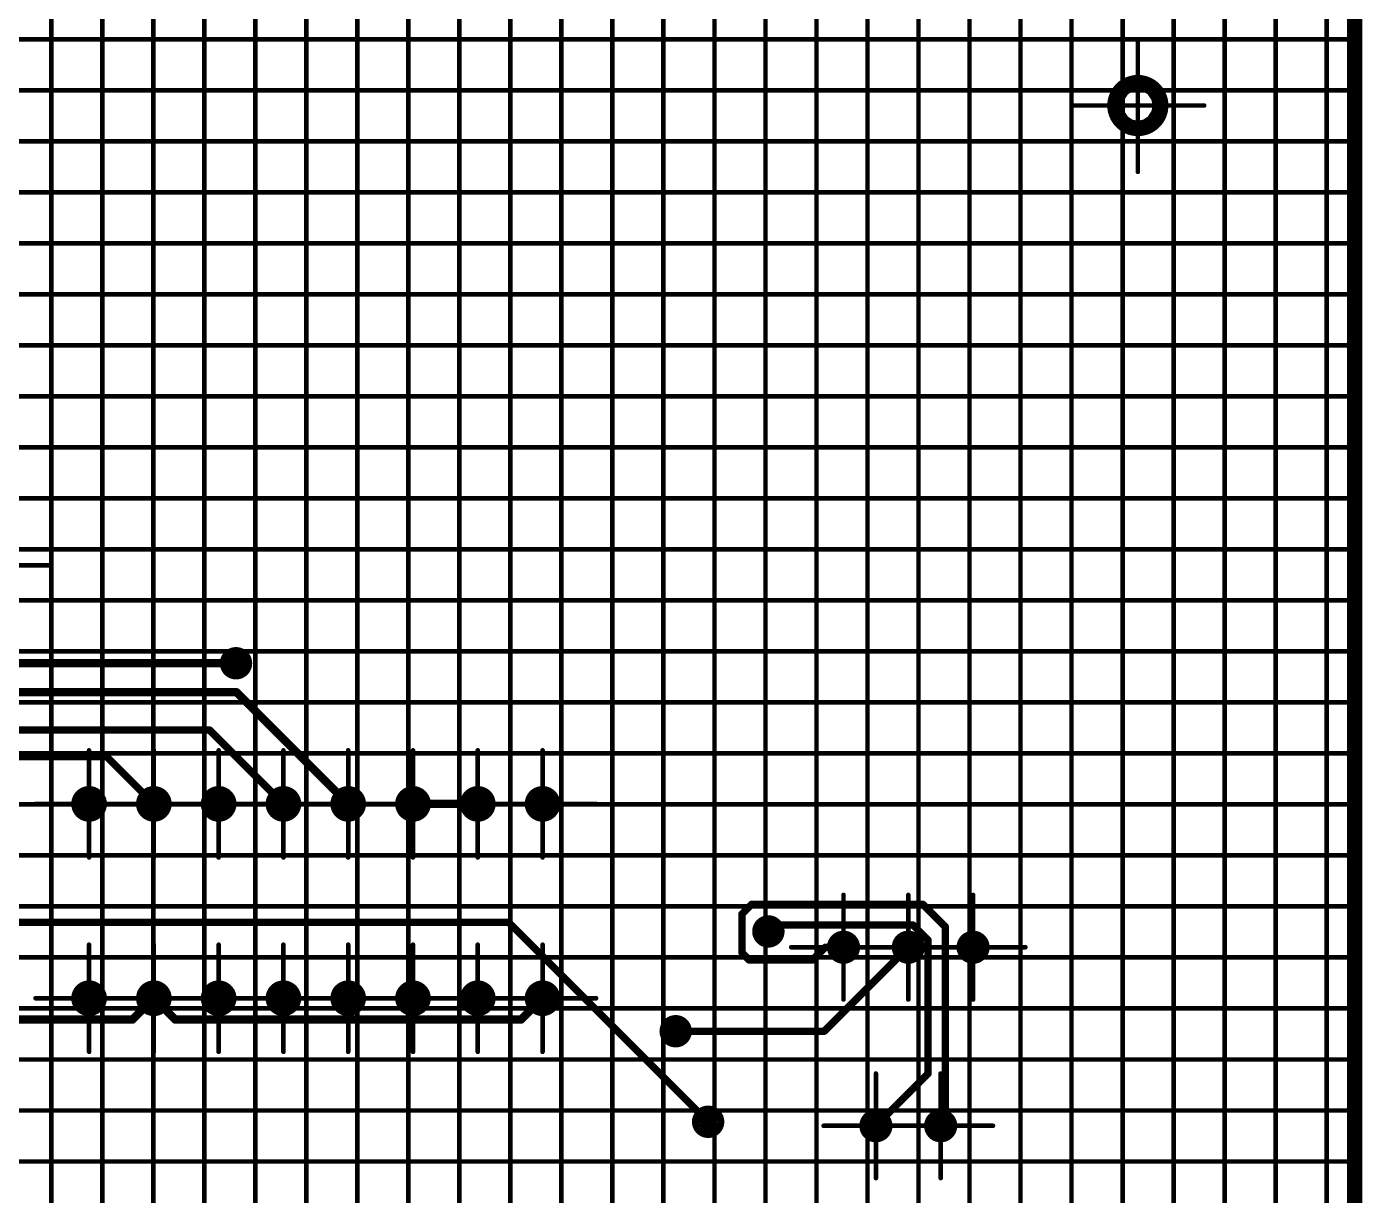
# Model space of a CAD drawing. Header units: millimetres. Extents: x 57 to 898, y 51 to 645.
# Drawn here: x 688.1 to 740.5, y 424.1 to 469.9 of the extents above; entities that cross this region are included whole.
import ezdxf

# ---------------------------------------------------------------- set-up
doc = ezdxf.new("R2010")
doc.units = ezdxf.units.MM
for name, color, linetype in [('Mechanical11', 56, 'Continuous'), ('Mechanical12', 56, 'Continuous'), ('Mechanical7', 56, 'Continuous'), ('Mechanical9', 56, 'Continuous')]:
    doc.layers.add(name, color=color, linetype=linetype)

msp = doc.modelspace()

# ---------------------------------------------------------------- linework, layer by layer
at = {"layer": 'Mechanical11', "color": 7}
for p, q in [((731.232, 467.256), (731.1, 467.057)), ((731.431, 467.388), (731.232, 467.256)), ((731.665, 467.435), (731.431, 467.388)), ((731.665, 466.823), (731.665, 467.435)), ((731.1, 467.057), (731.053, 466.823)), ((731.053, 466.823), (731.665, 466.823)), ((731.665, 466.823), (731.665, 466.212)), ((732.276, 466.823), (731.665, 466.823)), ((732.097, 466.391), (732.23, 466.589)), ((732.23, 466.589), (732.276, 466.823)), ((731.665, 466.212), (731.899, 466.258)), ((731.899, 466.258), (732.097, 466.391)), ((690.468, 439.52), (690.437, 439.443)), ((690.437, 439.443), (690.545, 439.443)), ((690.545, 439.552), (690.468, 439.52)), ((690.621, 439.52), (690.545, 439.552)), ((690.545, 439.552), (690.545, 439.443)), ((690.545, 439.443), (690.545, 439.552)), ((690.545, 439.443), (690.653, 439.443)), ((690.653, 439.443), (690.621, 439.52)), ((693.008, 439.52), (692.977, 439.443)), ((692.977, 439.443), (693.085, 439.443)), ((693.085, 439.552), (693.008, 439.52)), ((693.161, 439.52), (693.085, 439.552)), ((693.085, 439.552), (693.085, 439.443)), ((693.085, 439.443), (693.085, 439.552)), ((693.085, 439.443), (693.193, 439.443)), ((693.193, 439.443), (693.161, 439.52)), ((695.548, 439.52), (695.517, 439.443)), ((695.517, 439.443), (695.625, 439.443)), ((695.625, 439.552), (695.548, 439.52)), ((695.701, 439.52), (695.625, 439.552)), ((695.625, 439.552), (695.625, 439.443)), ((695.625, 439.443), (695.625, 439.552)), ((695.625, 439.443), (695.733, 439.443)), ((695.733, 439.443), (695.701, 439.52)), ((698.088, 439.52), (698.057, 439.443)), ((698.057, 439.443), (698.165, 439.443)), ((698.165, 439.552), (698.088, 439.52)), ((698.241, 439.52), (698.165, 439.552)), ((698.165, 439.552), (698.165, 439.443)), ((698.165, 439.443), (698.165, 439.552)), ((698.165, 439.443), (698.273, 439.443)), ((698.273, 439.443), (698.241, 439.52)), ((700.628, 439.52), (700.597, 439.443)), ((700.597, 439.443), (700.705, 439.443)), ((700.705, 439.552), (700.628, 439.52)), ((700.781, 439.52), (700.705, 439.552)), ((700.705, 439.552), (700.705, 439.443)), ((700.705, 439.443), (700.705, 439.552)), ((700.705, 439.443), (700.813, 439.443)), ((700.813, 439.443), (700.781, 439.52)), ((703.168, 439.52), (703.137, 439.443)), ((703.137, 439.443), (703.245, 439.443)), ((703.245, 439.552), (703.168, 439.52)), ((703.321, 439.52), (703.245, 439.552)), ((703.245, 439.552), (703.245, 439.443)), ((703.245, 439.443), (703.245, 439.552)), ((703.245, 439.443), (703.353, 439.443)), ((703.353, 439.443), (703.321, 439.52)), ((705.708, 439.52), (705.677, 439.443)), ((705.677, 439.443), (705.785, 439.443)), ((705.785, 439.552), (705.708, 439.52)), ((705.861, 439.52), (705.785, 439.552)), ((705.785, 439.552), (705.785, 439.443)), ((705.785, 439.443), (705.785, 439.552)), ((705.785, 439.443), (705.893, 439.443)), ((705.893, 439.443), (705.861, 439.52)), ((708.248, 439.52), (708.217, 439.443)), ((708.217, 439.443), (708.325, 439.443)), ((708.325, 439.552), (708.248, 439.52)), ((708.401, 439.52), (708.325, 439.552)), ((708.325, 439.552), (708.325, 439.443)), ((708.325, 439.443), (708.325, 439.552)), ((708.325, 439.443), (708.433, 439.443)), ((708.433, 439.443), (708.401, 439.52)), ((720.086, 433.862), (720.071, 433.823)), ((720.071, 433.823), (720.125, 433.823)), ((720.125, 433.877), (720.086, 433.862)), ((720.163, 433.862), (720.125, 433.877)), ((720.125, 433.877), (720.125, 433.823)), ((720.125, 433.823), (720.125, 433.877)), ((720.125, 433.823), (720.179, 433.823)), ((720.125, 433.823), (720.125, 433.769)), ((720.179, 433.823), (720.125, 433.823)), ((720.125, 433.769), (720.163, 433.785)), ((720.179, 433.823), (720.163, 433.862)), ((720.163, 433.785), (720.179, 433.823)), ((722.626, 433.862), (722.611, 433.823)), ((722.611, 433.823), (722.665, 433.823)), ((722.665, 433.877), (722.626, 433.862)), ((722.703, 433.862), (722.665, 433.877)), ((722.665, 433.877), (722.665, 433.823)), ((722.665, 433.823), (722.665, 433.877)), ((722.665, 433.823), (722.719, 433.823)), ((722.665, 433.823), (722.665, 433.769)), ((722.719, 433.823), (722.665, 433.823)), ((722.665, 433.769), (722.703, 433.785)), ((722.719, 433.823), (722.703, 433.862)), ((722.703, 433.785), (722.719, 433.823)), ((725.166, 433.862), (725.151, 433.823)), ((725.151, 433.823), (725.205, 433.823)), ((725.205, 433.877), (725.166, 433.862)), ((725.243, 433.862), (725.205, 433.877)), ((725.205, 433.877), (725.205, 433.823)), ((725.205, 433.823), (725.205, 433.877)), ((725.205, 433.823), (725.259, 433.823)), ((725.205, 433.823), (725.205, 433.769)), ((725.259, 433.823), (725.205, 433.823)), ((725.205, 433.769), (725.243, 433.785)), ((725.259, 433.823), (725.243, 433.862)), ((725.243, 433.785), (725.259, 433.823)), ((690.468, 431.9), (690.437, 431.823)), ((690.437, 431.823), (690.545, 431.823)), ((690.545, 431.932), (690.468, 431.9)), ((690.621, 431.9), (690.545, 431.932)), ((690.545, 431.932), (690.545, 431.823)), ((690.545, 431.823), (690.545, 431.932)), ((690.545, 431.823), (690.653, 431.823)), ((690.653, 431.823), (690.621, 431.9)), ((693.008, 431.9), (692.977, 431.823)), ((692.977, 431.823), (693.085, 431.823)), ((693.085, 431.932), (693.008, 431.9)), ((693.161, 431.9), (693.085, 431.932)), ((693.085, 431.932), (693.085, 431.823)), ((693.085, 431.823), (693.085, 431.932)), ((693.085, 431.823), (693.193, 431.823)), ((693.193, 431.823), (693.161, 431.9)), ((695.548, 431.9), (695.517, 431.823)), ((695.517, 431.823), (695.625, 431.823)), ((695.625, 431.932), (695.548, 431.9)), ((695.701, 431.9), (695.625, 431.932)), ((695.625, 431.932), (695.625, 431.823)), ((695.625, 431.823), (695.625, 431.932)), ((695.625, 431.823), (695.733, 431.823)), ((695.733, 431.823), (695.701, 431.9)), ((698.088, 431.9), (698.057, 431.823)), ((698.057, 431.823), (698.165, 431.823)), ((698.165, 431.932), (698.088, 431.9)), ((698.241, 431.9), (698.165, 431.932)), ((698.165, 431.932), (698.165, 431.823)), ((698.165, 431.823), (698.165, 431.932)), ((698.165, 431.823), (698.273, 431.823)), ((698.273, 431.823), (698.241, 431.9)), ((700.628, 431.9), (700.597, 431.823)), ((700.597, 431.823), (700.705, 431.823)), ((700.705, 431.932), (700.628, 431.9)), ((700.781, 431.9), (700.705, 431.932)), ((700.705, 431.932), (700.705, 431.823)), ((700.705, 431.823), (700.705, 431.932)), ((700.705, 431.823), (700.813, 431.823)), ((700.813, 431.823), (700.781, 431.9)), ((703.168, 431.9), (703.137, 431.823)), ((703.137, 431.823), (703.245, 431.823)), ((703.245, 431.932), (703.168, 431.9)), ((703.321, 431.9), (703.245, 431.932)), ((703.245, 431.932), (703.245, 431.823)), ((703.245, 431.823), (703.245, 431.932)), ((703.245, 431.823), (703.353, 431.823)), ((703.353, 431.823), (703.321, 431.9)), ((705.708, 431.9), (705.677, 431.823)), ((705.677, 431.823), (705.785, 431.823)), ((705.785, 431.932), (705.708, 431.9)), ((705.861, 431.9), (705.785, 431.932)), ((705.785, 431.932), (705.785, 431.823)), ((705.785, 431.823), (705.785, 431.932)), ((705.785, 431.823), (705.893, 431.823)), ((705.893, 431.823), (705.861, 431.9)), ((708.248, 431.9), (708.217, 431.823)), ((708.217, 431.823), (708.325, 431.823)), ((708.325, 431.932), (708.248, 431.9)), ((708.401, 431.9), (708.325, 431.932)), ((708.325, 431.932), (708.325, 431.823)), ((708.325, 431.823), (708.325, 431.932)), ((708.325, 431.823), (708.433, 431.823)), ((708.433, 431.823), (708.401, 431.9)), ((721.356, 426.862), (721.341, 426.823)), ((721.341, 426.823), (721.395, 426.823)), ((721.395, 426.877), (721.356, 426.862)), ((721.433, 426.862), (721.395, 426.877)), ((721.395, 426.877), (721.395, 426.823)), ((721.395, 426.823), (721.395, 426.877)), ((721.395, 426.823), (721.449, 426.823)), ((721.395, 426.823), (721.395, 426.769)), ((721.449, 426.823), (721.395, 426.823)), ((721.395, 426.769), (721.433, 426.785)), ((721.449, 426.823), (721.433, 426.862)), ((721.433, 426.785), (721.449, 426.823)), ((723.896, 426.862), (723.881, 426.823)), ((723.881, 426.823), (723.935, 426.823)), ((723.935, 426.877), (723.896, 426.862)), ((723.973, 426.862), (723.935, 426.877)), ((723.935, 426.877), (723.935, 426.823)), ((723.935, 426.823), (723.935, 426.877)), ((723.935, 426.823), (723.989, 426.823)), ((723.935, 426.823), (723.935, 426.769)), ((723.989, 426.823), (723.935, 426.823)), ((723.935, 426.769), (723.973, 426.785)), ((723.989, 426.823), (723.973, 426.862)), ((723.973, 426.785), (723.989, 426.823))]:
    msp.add_line(p, q, dxfattribs=at)
for points, const_width in [([(696.484, 444.957, 1), (696.128, 444.957, 1)], 0.356), ([(696.039, 444.957, 1), (696.217, 444.957, 1)], 0.178), ([(696.395, 444.957, 1), (696.573, 444.957, 1)], 0.178), ([(717.357, 434.442, 1), (717.001, 434.442, 1)], 0.356), ([(716.912, 434.442, 1), (717.09, 434.442, 1)], 0.178), ([(717.268, 434.442, 1), (717.446, 434.442, 1)], 0.178), ([(713.722, 430.53, 1), (713.366, 430.53, 1)], 0.356), ([(713.277, 430.53, 1), (713.455, 430.53, 1)], 0.178), ([(713.633, 430.53, 1), (713.811, 430.53, 1)], 0.178), ([(714.994, 426.98, 1), (714.639, 426.98, 1)], 0.356), ([(714.55, 426.98, 1), (714.728, 426.98, 1)], 0.178), ([(714.906, 426.98, 1), (715.083, 426.98, 1)], 0.178)]:
    msp.add_lwpolyline(points, format="xyb", close=True, dxfattribs=dict(at, const_width=const_width))
at = {"layer": 'Mechanical12', "color": 7}
for p, q in [((731.665, 467.435), (731.665, 466.823)), ((731.899, 467.388), (731.665, 467.435)), ((732.097, 467.256), (731.899, 467.388)), ((732.23, 467.057), (732.097, 467.256)), ((731.665, 466.823), (731.053, 466.823)), ((731.053, 466.823), (731.1, 466.589)), ((731.1, 466.589), (731.232, 466.391)), ((731.665, 466.823), (732.276, 466.823)), ((731.665, 466.212), (731.665, 466.823)), ((732.276, 466.823), (732.23, 467.057)), ((731.232, 466.391), (731.431, 466.258)), ((731.431, 466.258), (731.665, 466.212)), ((690.545, 439.443), (690.437, 439.443)), ((690.437, 439.443), (690.468, 439.367)), ((690.468, 439.367), (690.545, 439.335)), ((690.545, 439.335), (690.545, 439.443)), ((690.653, 439.443), (690.545, 439.443)), ((690.545, 439.443), (690.545, 439.335)), ((690.545, 439.335), (690.621, 439.367)), ((690.621, 439.367), (690.653, 439.443)), ((693.085, 439.443), (692.977, 439.443)), ((692.977, 439.443), (693.008, 439.367)), ((693.008, 439.367), (693.085, 439.335)), ((693.085, 439.335), (693.085, 439.443)), ((693.193, 439.443), (693.085, 439.443)), ((693.085, 439.443), (693.085, 439.335)), ((693.085, 439.335), (693.161, 439.367)), ((693.161, 439.367), (693.193, 439.443)), ((695.625, 439.443), (695.517, 439.443)), ((695.517, 439.443), (695.548, 439.367)), ((695.548, 439.367), (695.625, 439.335)), ((695.625, 439.335), (695.625, 439.443)), ((695.733, 439.443), (695.625, 439.443)), ((695.625, 439.443), (695.625, 439.335)), ((695.625, 439.335), (695.701, 439.367)), ((695.701, 439.367), (695.733, 439.443)), ((698.165, 439.443), (698.057, 439.443)), ((698.057, 439.443), (698.088, 439.367)), ((698.088, 439.367), (698.165, 439.335)), ((698.165, 439.335), (698.165, 439.443)), ((698.273, 439.443), (698.165, 439.443)), ((698.165, 439.443), (698.165, 439.335)), ((698.165, 439.335), (698.241, 439.367)), ((698.241, 439.367), (698.273, 439.443)), ((700.705, 439.443), (700.597, 439.443)), ((700.597, 439.443), (700.628, 439.367)), ((700.628, 439.367), (700.705, 439.335)), ((700.705, 439.335), (700.705, 439.443)), ((700.813, 439.443), (700.705, 439.443)), ((700.705, 439.443), (700.705, 439.335)), ((700.705, 439.335), (700.781, 439.367)), ((700.781, 439.367), (700.813, 439.443)), ((703.245, 439.443), (703.137, 439.443)), ((703.137, 439.443), (703.168, 439.367)), ((703.168, 439.367), (703.245, 439.335)), ((703.245, 439.335), (703.245, 439.443)), ((703.353, 439.443), (703.245, 439.443)), ((703.245, 439.443), (703.245, 439.335)), ((703.245, 439.335), (703.321, 439.367)), ((703.321, 439.367), (703.353, 439.443)), ((705.785, 439.443), (705.677, 439.443)), ((705.677, 439.443), (705.708, 439.367)), ((705.708, 439.367), (705.785, 439.335)), ((705.785, 439.335), (705.785, 439.443)), ((705.893, 439.443), (705.785, 439.443)), ((705.785, 439.443), (705.785, 439.335)), ((705.785, 439.335), (705.861, 439.367)), ((705.861, 439.367), (705.893, 439.443)), ((708.325, 439.443), (708.217, 439.443)), ((708.217, 439.443), (708.248, 439.367)), ((708.248, 439.367), (708.325, 439.335)), ((708.325, 439.335), (708.325, 439.443)), ((708.433, 439.443), (708.325, 439.443)), ((708.325, 439.443), (708.325, 439.335)), ((708.325, 439.335), (708.401, 439.367)), ((708.401, 439.367), (708.433, 439.443)), ((720.125, 433.823), (720.071, 433.823)), ((720.071, 433.823), (720.086, 433.785)), ((720.086, 433.785), (720.125, 433.769)), ((720.125, 433.769), (720.125, 433.823)), ((722.665, 433.823), (722.611, 433.823)), ((722.611, 433.823), (722.626, 433.785)), ((722.626, 433.785), (722.665, 433.769)), ((722.665, 433.769), (722.665, 433.823)), ((725.205, 433.823), (725.151, 433.823)), ((725.151, 433.823), (725.166, 433.785)), ((725.166, 433.785), (725.205, 433.769)), ((725.205, 433.769), (725.205, 433.823)), ((690.545, 431.823), (690.437, 431.823)), ((690.437, 431.823), (690.468, 431.747)), ((690.468, 431.747), (690.545, 431.715)), ((690.545, 431.715), (690.545, 431.823)), ((690.653, 431.823), (690.545, 431.823)), ((690.545, 431.823), (690.545, 431.715)), ((690.545, 431.715), (690.621, 431.747)), ((690.621, 431.747), (690.653, 431.823)), ((693.085, 431.823), (692.977, 431.823)), ((692.977, 431.823), (693.008, 431.747)), ((693.008, 431.747), (693.085, 431.715)), ((693.085, 431.715), (693.085, 431.823)), ((693.193, 431.823), (693.085, 431.823)), ((693.085, 431.823), (693.085, 431.715)), ((693.085, 431.715), (693.161, 431.747)), ((693.161, 431.747), (693.193, 431.823)), ((695.625, 431.823), (695.517, 431.823)), ((695.517, 431.823), (695.548, 431.747)), ((695.548, 431.747), (695.625, 431.715)), ((695.625, 431.715), (695.625, 431.823)), ((695.733, 431.823), (695.625, 431.823)), ((695.625, 431.823), (695.625, 431.715)), ((695.625, 431.715), (695.701, 431.747)), ((695.701, 431.747), (695.733, 431.823)), ((698.165, 431.823), (698.057, 431.823)), ((698.057, 431.823), (698.088, 431.747)), ((698.088, 431.747), (698.165, 431.715)), ((698.165, 431.715), (698.165, 431.823)), ((698.273, 431.823), (698.165, 431.823)), ((698.165, 431.823), (698.165, 431.715)), ((698.165, 431.715), (698.241, 431.747)), ((698.241, 431.747), (698.273, 431.823)), ((700.705, 431.823), (700.597, 431.823)), ((700.597, 431.823), (700.628, 431.747)), ((700.628, 431.747), (700.705, 431.715)), ((700.705, 431.715), (700.705, 431.823)), ((700.813, 431.823), (700.705, 431.823)), ((700.705, 431.823), (700.705, 431.715)), ((700.705, 431.715), (700.781, 431.747)), ((700.781, 431.747), (700.813, 431.823)), ((703.245, 431.823), (703.137, 431.823)), ((703.137, 431.823), (703.168, 431.747)), ((703.168, 431.747), (703.245, 431.715)), ((703.245, 431.715), (703.245, 431.823)), ((703.353, 431.823), (703.245, 431.823)), ((703.245, 431.823), (703.245, 431.715)), ((703.245, 431.715), (703.321, 431.747)), ((703.321, 431.747), (703.353, 431.823)), ((705.785, 431.823), (705.677, 431.823)), ((705.677, 431.823), (705.708, 431.747)), ((705.708, 431.747), (705.785, 431.715)), ((705.785, 431.715), (705.785, 431.823)), ((705.893, 431.823), (705.785, 431.823)), ((705.785, 431.823), (705.785, 431.715)), ((705.785, 431.715), (705.861, 431.747)), ((705.861, 431.747), (705.893, 431.823)), ((708.325, 431.823), (708.217, 431.823)), ((708.217, 431.823), (708.248, 431.747)), ((708.248, 431.747), (708.325, 431.715)), ((708.325, 431.715), (708.325, 431.823)), ((708.433, 431.823), (708.325, 431.823)), ((708.325, 431.823), (708.325, 431.715)), ((708.325, 431.715), (708.401, 431.747)), ((708.401, 431.747), (708.433, 431.823)), ((721.395, 426.823), (721.341, 426.823)), ((721.341, 426.823), (721.356, 426.785)), ((721.356, 426.785), (721.395, 426.769)), ((721.395, 426.769), (721.395, 426.823)), ((723.935, 426.823), (723.881, 426.823)), ((723.881, 426.823), (723.896, 426.785)), ((723.896, 426.785), (723.935, 426.769)), ((723.935, 426.769), (723.935, 426.823))]:
    msp.add_line(p, q, dxfattribs=at)
for points, const_width in [([(740.165, 517.423), (740.165, 336.823)], 0.6), ([(740.165, 517.423), (740.165, 336.823)], 0.6), ([(672.513, 444.957), (696.306, 444.957)], 0.323), ([(666.154, 443.823), (696.325, 443.823)], 0.323), ([(696.325, 443.823), (700.705, 439.443)], 0.323), ([(667.172, 442.341), (695.267, 442.341)], 0.29), ([(695.267, 442.341), (698.165, 439.443)], 0.29), ([(664.429, 441.3), (691.228, 441.3)], 0.29), ([(691.228, 441.3), (693.085, 439.443)], 0.29), ([(703.245, 439.443), (705.785, 439.443)], 0.323), ([(716.144, 435.127), (716.525, 435.508)], 0.29), ([(716.144, 433.603), (716.144, 435.127)], 0.29), ([(716.525, 435.508), (723.23, 435.508)], 0.29), ([(723.23, 435.508), (724.119, 434.619)], 0.29), ([(642.509, 434.797), (707, 434.797)], 0.29), ([(707, 434.797), (714.817, 426.98)], 0.29), ([(717.179, 434.507), (717.363, 434.69)], 0.29), ([(717.179, 434.442), (717.179, 434.507)], 0.29), ([(717.363, 434.69), (722.854, 434.69)], 0.29), ([(722.854, 434.69), (723.433, 434.111)], 0.29), ([(724.119, 427.008), (724.119, 434.619)], 0.29), ([(723.433, 428.862), (723.433, 434.111)], 0.29), ([(716.144, 433.603), (716.423, 433.324)], 0.29), ([(718.912, 433.324), (719.412, 433.823)], 0.29), ([(719.371, 430.53), (722.665, 433.823)], 0.29), ([(719.412, 433.823), (720.125, 433.823)], 0.29), ([(716.423, 433.324), (718.912, 433.324)], 0.29), ([(692.249, 430.987), (693.085, 431.823)], 0.323), ([(693.085, 431.823), (693.921, 430.987)], 0.323), ([(707.489, 430.987), (708.325, 431.823)], 0.323), ([(684.041, 430.987), (692.249, 430.987)], 0.323), ([(693.921, 430.987), (707.489, 430.987)], 0.323), ([(713.544, 430.53), (719.371, 430.53)], 0.29), ([(721.395, 426.823), (723.433, 428.862)], 0.29), ([(723.935, 426.823), (724.119, 427.008)], 0.29)]:
    msp.add_lwpolyline(points, dxfattribs=dict(at, const_width=const_width))
for points, const_width in [([(732.565, 466.823, 1), (730.765, 466.823, 1)], 0.6), ([(730.615, 466.823, 1), (730.915, 466.823, 1)], 0.3), ([(732.415, 466.823, 1), (732.715, 466.823, 1)], 0.3), ([(696.801, 444.957, 1), (695.811, 444.957, 1)], 0.279), ([(696.225, 444.957, 1), (696.387, 444.957, 1)], 0.161), ([(695.741, 444.957, 1), (695.881, 444.957, 1)], 0.14), ([(696.732, 444.957, 1), (696.871, 444.957, 1)], 0.14), ([(696.244, 443.823, 1), (696.406, 443.823, 1)], 0.161), ([(696.244, 443.823, 1), (696.406, 443.823, 1)], 0.161), ([(695.195, 442.341, 1), (695.34, 442.341, 1)], 0.145), ([(695.195, 442.341, 1), (695.34, 442.341, 1)], 0.145), ([(691.155, 441.3, 1), (691.3, 441.3, 1)], 0.145), ([(691.155, 441.3, 1), (691.3, 441.3, 1)], 0.145), ([(690.945, 439.443, 1), (690.145, 439.443, 1)], 0.6), ([(693.485, 439.443, 1), (692.685, 439.443, 1)], 0.6), ([(696.025, 439.443, 1), (695.225, 439.443, 1)], 0.6), ([(698.565, 439.443, 1), (697.765, 439.443, 1)], 0.6), ([(701.105, 439.443, 1), (700.305, 439.443, 1)], 0.6), ([(703.645, 439.443, 1), (702.845, 439.443, 1)], 0.6), ([(706.185, 439.443, 1), (705.385, 439.443, 1)], 0.6), ([(708.725, 439.443, 1), (707.925, 439.443, 1)], 0.6), ([(689.995, 439.443, 1), (690.295, 439.443, 1)], 0.3), ([(690.795, 439.443, 1), (691.095, 439.443, 1)], 0.3), ([(692.535, 439.443, 1), (692.835, 439.443, 1)], 0.3), ([(693.012, 439.443, 1), (693.157, 439.443, 1)], 0.145), ([(693.335, 439.443, 1), (693.635, 439.443, 1)], 0.3), ([(695.075, 439.443, 1), (695.375, 439.443, 1)], 0.3), ([(695.875, 439.443, 1), (696.175, 439.443, 1)], 0.3), ([(697.615, 439.443, 1), (697.915, 439.443, 1)], 0.3), ([(698.092, 439.443, 1), (698.237, 439.443, 1)], 0.145), ([(698.415, 439.443, 1), (698.715, 439.443, 1)], 0.3), ([(700.155, 439.443, 1), (700.455, 439.443, 1)], 0.3), ([(700.624, 439.443, 1), (700.785, 439.443, 1)], 0.161), ([(700.955, 439.443, 1), (701.255, 439.443, 1)], 0.3), ([(702.695, 439.443, 1), (702.995, 439.443, 1)], 0.3), ([(703.164, 439.443, 1), (703.325, 439.443, 1)], 0.161), ([(703.495, 439.443, 1), (703.795, 439.443, 1)], 0.3), ([(705.235, 439.443, 1), (705.535, 439.443, 1)], 0.3), ([(705.704, 439.443, 1), (705.865, 439.443, 1)], 0.161), ([(706.035, 439.443, 1), (706.335, 439.443, 1)], 0.3), ([(707.775, 439.443, 1), (708.075, 439.443, 1)], 0.3), ([(708.575, 439.443, 1), (708.875, 439.443, 1)], 0.3), ([(716.071, 435.127, 1), (716.216, 435.127, 1)], 0.145), ([(716.071, 435.127, 1), (716.216, 435.127, 1)], 0.145), ([(716.452, 435.508, 1), (716.597, 435.508, 1)], 0.145), ([(716.452, 435.508, 1), (716.597, 435.508, 1)], 0.145), ([(723.158, 435.508, 1), (723.303, 435.508, 1)], 0.145), ([(723.158, 435.508, 1), (723.303, 435.508, 1)], 0.145), ([(706.927, 434.797, 1), (707.072, 434.797, 1)], 0.145), ([(706.927, 434.797, 1), (707.072, 434.797, 1)], 0.145), ([(717.674, 434.442, 1), (716.684, 434.442, 1)], 0.279), ([(717.107, 434.507, 1), (717.252, 434.507, 1)], 0.145), ([(717.107, 434.507, 1), (717.252, 434.507, 1)], 0.145), ([(717.29, 434.69, 1), (717.435, 434.69, 1)], 0.145), ([(717.29, 434.69, 1), (717.435, 434.69, 1)], 0.145), ([(722.782, 434.69, 1), (722.927, 434.69, 1)], 0.145), ([(722.782, 434.69, 1), (722.927, 434.69, 1)], 0.145), ([(724.047, 434.619, 1), (724.192, 434.619, 1)], 0.145), ([(724.047, 434.619, 1), (724.192, 434.619, 1)], 0.145), ([(716.614, 434.442, 1), (716.754, 434.442, 1)], 0.14), ([(717.107, 434.442, 1), (717.252, 434.442, 1)], 0.145), ([(717.605, 434.442, 1), (717.744, 434.442, 1)], 0.14), ([(720.475, 433.823, 1), (719.775, 433.823, 1)], 0.6), ([(719.625, 433.823, 1), (719.925, 433.823, 1)], 0.3), ([(720.325, 433.823, 1), (720.625, 433.823, 1)], 0.3), ([(723.015, 433.823, 1), (722.315, 433.823, 1)], 0.6), ([(722.165, 433.823, 1), (722.465, 433.823, 1)], 0.3), ([(722.865, 433.823, 1), (723.165, 433.823, 1)], 0.3), ([(723.361, 434.111, 1), (723.506, 434.111, 1)], 0.145), ([(723.361, 434.111, 1), (723.506, 434.111, 1)], 0.145), ([(725.555, 433.823, 1), (724.855, 433.823, 1)], 0.6), ([(724.705, 433.823, 1), (725.005, 433.823, 1)], 0.3), ([(725.405, 433.823, 1), (725.705, 433.823, 1)], 0.3), ([(716.071, 433.603, 1), (716.216, 433.603, 1)], 0.145), ([(716.071, 433.603, 1), (716.216, 433.603, 1)], 0.145), ([(719.339, 433.823, 1), (719.484, 433.823, 1)], 0.145), ([(719.339, 433.823, 1), (719.484, 433.823, 1)], 0.145), ([(720.052, 433.823, 1), (720.197, 433.823, 1)], 0.145), ([(722.592, 433.823, 1), (722.737, 433.823, 1)], 0.145), ([(716.35, 433.324, 1), (716.495, 433.324, 1)], 0.145), ([(716.35, 433.324, 1), (716.495, 433.324, 1)], 0.145), ([(718.84, 433.324, 1), (718.985, 433.324, 1)], 0.145), ([(718.84, 433.324, 1), (718.985, 433.324, 1)], 0.145), ([(690.945, 431.823, 1), (690.145, 431.823, 1)], 0.6), ([(689.995, 431.823, 1), (690.295, 431.823, 1)], 0.3), ([(690.795, 431.823, 1), (691.095, 431.823, 1)], 0.3), ([(693.485, 431.823, 1), (692.685, 431.823, 1)], 0.6), ([(692.535, 431.823, 1), (692.835, 431.823, 1)], 0.3), ([(693.335, 431.823, 1), (693.635, 431.823, 1)], 0.3), ([(696.025, 431.823, 1), (695.225, 431.823, 1)], 0.6), ([(695.075, 431.823, 1), (695.375, 431.823, 1)], 0.3), ([(695.875, 431.823, 1), (696.175, 431.823, 1)], 0.3), ([(698.565, 431.823, 1), (697.765, 431.823, 1)], 0.6), ([(697.615, 431.823, 1), (697.915, 431.823, 1)], 0.3), ([(698.415, 431.823, 1), (698.715, 431.823, 1)], 0.3), ([(701.105, 431.823, 1), (700.305, 431.823, 1)], 0.6), ([(700.155, 431.823, 1), (700.455, 431.823, 1)], 0.3), ([(700.955, 431.823, 1), (701.255, 431.823, 1)], 0.3), ([(703.645, 431.823, 1), (702.845, 431.823, 1)], 0.6), ([(702.695, 431.823, 1), (702.995, 431.823, 1)], 0.3), ([(703.495, 431.823, 1), (703.795, 431.823, 1)], 0.3), ([(706.185, 431.823, 1), (705.385, 431.823, 1)], 0.6), ([(705.235, 431.823, 1), (705.535, 431.823, 1)], 0.3), ([(706.035, 431.823, 1), (706.335, 431.823, 1)], 0.3), ([(708.725, 431.823, 1), (707.925, 431.823, 1)], 0.6), ([(707.775, 431.823, 1), (708.075, 431.823, 1)], 0.3), ([(708.575, 431.823, 1), (708.875, 431.823, 1)], 0.3), ([(693.004, 431.823, 1), (693.165, 431.823, 1)], 0.161), ([(693.004, 431.823, 1), (693.165, 431.823, 1)], 0.161), ([(708.244, 431.823, 1), (708.405, 431.823, 1)], 0.161), ([(692.168, 430.987, 1), (692.329, 430.987, 1)], 0.161), ([(692.168, 430.987, 1), (692.329, 430.987, 1)], 0.161), ([(693.84, 430.987, 1), (694.002, 430.987, 1)], 0.161), ([(693.84, 430.987, 1), (694.002, 430.987, 1)], 0.161), ([(707.408, 430.987, 1), (707.569, 430.987, 1)], 0.161), ([(707.408, 430.987, 1), (707.569, 430.987, 1)], 0.161), ([(714.039, 430.53, 1), (713.049, 430.53, 1)], 0.279), ([(712.979, 430.53, 1), (713.119, 430.53, 1)], 0.14), ([(713.471, 430.53, 1), (713.616, 430.53, 1)], 0.145), ([(713.969, 430.53, 1), (714.109, 430.53, 1)], 0.14), ([(719.299, 430.53, 1), (719.444, 430.53, 1)], 0.145), ([(719.299, 430.53, 1), (719.444, 430.53, 1)], 0.145), ([(723.361, 428.862, 1), (723.506, 428.862, 1)], 0.145), ([(723.361, 428.862, 1), (723.506, 428.862, 1)], 0.145), ([(715.312, 426.98, 1), (714.321, 426.98, 1)], 0.279), ([(721.745, 426.823, 1), (721.045, 426.823, 1)], 0.6), ([(724.285, 426.823, 1), (723.585, 426.823, 1)], 0.6), ([(714.251, 426.98, 1), (714.391, 426.98, 1)], 0.14), ([(714.744, 426.98, 1), (714.889, 426.98, 1)], 0.145), ([(715.242, 426.98, 1), (715.382, 426.98, 1)], 0.14), ([(720.895, 426.823, 1), (721.195, 426.823, 1)], 0.3), ([(721.322, 426.823, 1), (721.467, 426.823, 1)], 0.145), ([(721.595, 426.823, 1), (721.895, 426.823, 1)], 0.3), ([(723.435, 426.823, 1), (723.735, 426.823, 1)], 0.3), ([(723.862, 426.823, 1), (724.007, 426.823, 1)], 0.145), ([(724.047, 427.008, 1), (724.192, 427.008, 1)], 0.145), ([(724.047, 427.008, 1), (724.192, 427.008, 1)], 0.145), ([(724.135, 426.823, 1), (724.435, 426.823, 1)], 0.3)]:
    msp.add_lwpolyline(points, format="xyb", close=True, dxfattribs=dict(at, const_width=const_width))
at = {"layer": 'Mechanical7', "color": 7, "const_width": 0.18}
for points in [[(731.665, 464.223), (731.665, 469.423)], [(729.065, 466.823), (734.265, 466.823)], [(684.495, 448.798), (688.995, 448.798)], [(690.545, 437.343), (690.545, 441.543)], [(693.085, 437.343), (693.085, 441.543)], [(695.625, 437.343), (695.625, 441.543)], [(698.165, 437.343), (698.165, 441.543)], [(700.705, 437.343), (700.705, 441.543)], [(703.245, 437.343), (703.245, 441.543)], [(705.785, 437.343), (705.785, 441.543)], [(708.325, 437.343), (708.325, 441.543)], [(688.445, 439.443), (692.645, 439.443)], [(690.985, 439.443), (695.185, 439.443)], [(693.525, 439.443), (697.725, 439.443)], [(696.065, 439.443), (700.265, 439.443)], [(698.605, 439.443), (702.805, 439.443)], [(701.145, 439.443), (705.345, 439.443)], [(703.685, 439.443), (707.885, 439.443)], [(706.225, 439.443), (710.425, 439.443)], [(720.125, 431.773), (720.125, 435.873)], [(722.665, 431.773), (722.665, 435.873)], [(725.205, 431.773), (725.205, 435.873)], [(690.545, 429.723), (690.545, 433.923)], [(693.085, 429.723), (693.085, 433.923)], [(695.625, 429.723), (695.625, 433.923)], [(698.165, 429.723), (698.165, 433.923)], [(700.705, 429.723), (700.705, 433.923)], [(703.245, 429.723), (703.245, 433.923)], [(705.785, 429.723), (705.785, 433.923)], [(708.325, 429.723), (708.325, 433.923)], [(718.075, 433.823), (722.175, 433.823)], [(720.615, 433.823), (724.715, 433.823)], [(723.155, 433.823), (727.255, 433.823)], [(688.445, 431.823), (692.645, 431.823)], [(690.985, 431.823), (695.185, 431.823)], [(693.525, 431.823), (697.725, 431.823)], [(696.065, 431.823), (700.265, 431.823)], [(698.605, 431.823), (702.805, 431.823)], [(701.145, 431.823), (705.345, 431.823)], [(703.685, 431.823), (707.885, 431.823)], [(706.225, 431.823), (710.425, 431.823)], [(721.395, 424.773), (721.395, 428.873)], [(723.935, 424.773), (723.935, 428.873)], [(719.345, 426.823), (723.445, 426.823)], [(721.885, 426.823), (725.985, 426.823)]]:
    msp.add_lwpolyline(points, dxfattribs=at)
at = {"layer": 'Mechanical7', "color": 7, "const_width": 0.09}
for points in [[(731.62, 469.423, 1), (731.71, 469.423, 1)], [(729.02, 466.823, 1), (729.11, 466.823, 1)], [(734.22, 466.823, 1), (734.31, 466.823, 1)], [(731.62, 464.223, 1), (731.71, 464.223, 1)], [(688.95, 448.798, 1), (689.04, 448.798, 1)], [(690.5, 441.543, 1), (690.59, 441.543, 1)], [(693.04, 441.543, 1), (693.13, 441.543, 1)], [(695.58, 441.543, 1), (695.67, 441.543, 1)], [(698.12, 441.543, 1), (698.21, 441.543, 1)], [(700.66, 441.543, 1), (700.75, 441.543, 1)], [(703.2, 441.543, 1), (703.29, 441.543, 1)], [(705.74, 441.543, 1), (705.83, 441.543, 1)], [(708.28, 441.543, 1), (708.37, 441.543, 1)], [(688.4, 439.443, 1), (688.49, 439.443, 1)], [(690.94, 439.443, 1), (691.03, 439.443, 1)], [(692.6, 439.443, 1), (692.69, 439.443, 1)], [(693.48, 439.443, 1), (693.57, 439.443, 1)], [(695.14, 439.443, 1), (695.23, 439.443, 1)], [(696.02, 439.443, 1), (696.11, 439.443, 1)], [(697.68, 439.443, 1), (697.77, 439.443, 1)], [(698.56, 439.443, 1), (698.65, 439.443, 1)], [(700.22, 439.443, 1), (700.31, 439.443, 1)], [(701.1, 439.443, 1), (701.19, 439.443, 1)], [(702.76, 439.443, 1), (702.85, 439.443, 1)], [(703.64, 439.443, 1), (703.73, 439.443, 1)], [(705.3, 439.443, 1), (705.39, 439.443, 1)], [(706.18, 439.443, 1), (706.27, 439.443, 1)], [(707.84, 439.443, 1), (707.93, 439.443, 1)], [(710.38, 439.443, 1), (710.47, 439.443, 1)], [(690.5, 437.343, 1), (690.59, 437.343, 1)], [(693.04, 437.343, 1), (693.13, 437.343, 1)], [(695.58, 437.343, 1), (695.67, 437.343, 1)], [(698.12, 437.343, 1), (698.21, 437.343, 1)], [(700.66, 437.343, 1), (700.75, 437.343, 1)], [(703.2, 437.343, 1), (703.29, 437.343, 1)], [(705.74, 437.343, 1), (705.83, 437.343, 1)], [(708.28, 437.343, 1), (708.37, 437.343, 1)], [(720.08, 435.873, 1), (720.17, 435.873, 1)], [(722.62, 435.873, 1), (722.71, 435.873, 1)], [(725.16, 435.873, 1), (725.25, 435.873, 1)], [(690.5, 433.923, 1), (690.59, 433.923, 1)], [(693.04, 433.923, 1), (693.13, 433.923, 1)], [(695.58, 433.923, 1), (695.67, 433.923, 1)], [(698.12, 433.923, 1), (698.21, 433.923, 1)], [(700.66, 433.923, 1), (700.75, 433.923, 1)], [(703.2, 433.923, 1), (703.29, 433.923, 1)], [(705.74, 433.923, 1), (705.83, 433.923, 1)], [(708.28, 433.923, 1), (708.37, 433.923, 1)], [(718.03, 433.823, 1), (718.12, 433.823, 1)], [(720.57, 433.823, 1), (720.66, 433.823, 1)], [(722.13, 433.823, 1), (722.22, 433.823, 1)], [(723.11, 433.823, 1), (723.2, 433.823, 1)], [(724.67, 433.823, 1), (724.76, 433.823, 1)], [(727.21, 433.823, 1), (727.3, 433.823, 1)], [(688.4, 431.823, 1), (688.49, 431.823, 1)], [(690.94, 431.823, 1), (691.03, 431.823, 1)], [(692.6, 431.823, 1), (692.69, 431.823, 1)], [(693.48, 431.823, 1), (693.57, 431.823, 1)], [(695.14, 431.823, 1), (695.23, 431.823, 1)], [(696.02, 431.823, 1), (696.11, 431.823, 1)], [(697.68, 431.823, 1), (697.77, 431.823, 1)], [(698.56, 431.823, 1), (698.65, 431.823, 1)], [(700.22, 431.823, 1), (700.31, 431.823, 1)], [(701.1, 431.823, 1), (701.19, 431.823, 1)], [(702.76, 431.823, 1), (702.85, 431.823, 1)], [(703.64, 431.823, 1), (703.73, 431.823, 1)], [(705.3, 431.823, 1), (705.39, 431.823, 1)], [(706.18, 431.823, 1), (706.27, 431.823, 1)], [(707.84, 431.823, 1), (707.93, 431.823, 1)], [(710.38, 431.823, 1), (710.47, 431.823, 1)], [(720.08, 431.773, 1), (720.17, 431.773, 1)], [(722.62, 431.773, 1), (722.71, 431.773, 1)], [(725.16, 431.773, 1), (725.25, 431.773, 1)], [(690.5, 429.723, 1), (690.59, 429.723, 1)], [(693.04, 429.723, 1), (693.13, 429.723, 1)], [(695.58, 429.723, 1), (695.67, 429.723, 1)], [(698.12, 429.723, 1), (698.21, 429.723, 1)], [(700.66, 429.723, 1), (700.75, 429.723, 1)], [(703.2, 429.723, 1), (703.29, 429.723, 1)], [(705.74, 429.723, 1), (705.83, 429.723, 1)], [(708.28, 429.723, 1), (708.37, 429.723, 1)], [(721.35, 428.873, 1), (721.44, 428.873, 1)], [(723.89, 428.873, 1), (723.98, 428.873, 1)], [(719.3, 426.823, 1), (719.39, 426.823, 1)], [(721.84, 426.823, 1), (721.93, 426.823, 1)], [(723.4, 426.823, 1), (723.49, 426.823, 1)], [(725.94, 426.823, 1), (726.03, 426.823, 1)], [(721.35, 424.773, 1), (721.44, 424.773, 1)], [(723.89, 424.773, 1), (723.98, 424.773, 1)]]:
    msp.add_lwpolyline(points, format="xyb", close=True, dxfattribs=at)
at = {"layer": 'Mechanical9', "color": 7, "const_width": 0.18}
for points in [[(689.065, 336.823), (689.065, 517.423)], [(691.065, 336.823), (691.065, 517.423)], [(693.065, 336.823), (693.065, 517.423)], [(695.065, 336.823), (695.065, 517.423)], [(697.065, 336.823), (697.065, 517.423)], [(699.065, 336.823), (699.065, 517.423)], [(701.065, 336.823), (701.065, 517.423)], [(703.065, 336.823), (703.065, 517.423)], [(705.065, 336.823), (705.065, 517.423)], [(707.065, 336.823), (707.065, 517.423)], [(709.065, 336.823), (709.065, 517.423)], [(711.065, 336.823), (711.065, 517.423)], [(713.065, 336.823), (713.065, 517.423)], [(715.065, 336.823), (715.065, 517.423)], [(717.065, 336.823), (717.065, 517.423)], [(719.065, 336.823), (719.065, 517.423)], [(721.065, 336.823), (721.065, 517.423)], [(723.065, 336.823), (723.065, 517.423)], [(725.065, 336.823), (725.065, 517.423)], [(727.065, 336.823), (727.065, 517.423)], [(729.065, 336.823), (729.065, 517.423)], [(731.065, 336.823), (731.065, 517.423)], [(733.065, 336.823), (733.065, 517.423)], [(735.065, 336.823), (735.065, 517.423)], [(737.065, 336.823), (737.065, 517.423)], [(739.065, 336.823), (739.065, 517.423)], [(740.165, 336.823), (740.165, 517.423)], [(619.065, 469.423), (740.165, 469.423)], [(619.065, 467.423), (740.165, 467.423)], [(619.065, 465.423), (740.165, 465.423)], [(619.065, 463.423), (740.165, 463.423)], [(619.065, 461.423), (740.165, 461.423)], [(619.065, 459.423), (740.165, 459.423)], [(619.065, 457.423), (740.165, 457.423)], [(619.065, 455.423), (740.165, 455.423)], [(619.065, 453.423), (740.165, 453.423)], [(619.065, 451.423), (740.165, 451.423)], [(619.065, 449.423), (740.165, 449.423)], [(619.065, 447.423), (740.165, 447.423)], [(619.065, 445.423), (740.165, 445.423)], [(619.065, 443.423), (740.165, 443.423)], [(619.065, 441.423), (740.165, 441.423)], [(619.065, 439.423), (740.165, 439.423)], [(619.065, 437.423), (740.165, 437.423)], [(619.065, 435.423), (740.165, 435.423)], [(619.065, 433.423), (740.165, 433.423)], [(619.065, 431.423), (740.165, 431.423)], [(619.065, 429.423), (740.165, 429.423)], [(619.065, 427.423), (740.165, 427.423)], [(619.065, 425.423), (740.165, 425.423)]]:
    msp.add_lwpolyline(points, dxfattribs=at)
at = {"layer": 'Mechanical9', "color": 7, "const_width": 0.09}
for points in [[(740.12, 469.423, 1), (740.21, 469.423, 1)], [(740.12, 467.423, 1), (740.21, 467.423, 1)], [(740.12, 465.423, 1), (740.21, 465.423, 1)], [(740.12, 463.423, 1), (740.21, 463.423, 1)], [(740.12, 461.423, 1), (740.21, 461.423, 1)], [(740.12, 459.423, 1), (740.21, 459.423, 1)], [(740.12, 457.423, 1), (740.21, 457.423, 1)], [(740.12, 455.423, 1), (740.21, 455.423, 1)], [(740.12, 453.423, 1), (740.21, 453.423, 1)], [(740.12, 451.423, 1), (740.21, 451.423, 1)], [(740.12, 449.423, 1), (740.21, 449.423, 1)], [(740.12, 447.423, 1), (740.21, 447.423, 1)], [(740.12, 445.423, 1), (740.21, 445.423, 1)], [(740.12, 443.423, 1), (740.21, 443.423, 1)], [(740.12, 441.423, 1), (740.21, 441.423, 1)], [(740.12, 439.423, 1), (740.21, 439.423, 1)], [(740.12, 437.423, 1), (740.21, 437.423, 1)], [(740.12, 435.423, 1), (740.21, 435.423, 1)], [(740.12, 433.423, 1), (740.21, 433.423, 1)], [(740.12, 431.423, 1), (740.21, 431.423, 1)], [(740.12, 429.423, 1), (740.21, 429.423, 1)], [(740.12, 427.423, 1), (740.21, 427.423, 1)], [(740.12, 425.423, 1), (740.21, 425.423, 1)]]:
    msp.add_lwpolyline(points, format="xyb", close=True, dxfattribs=at)

doc.saveas('drawing.dxf')
